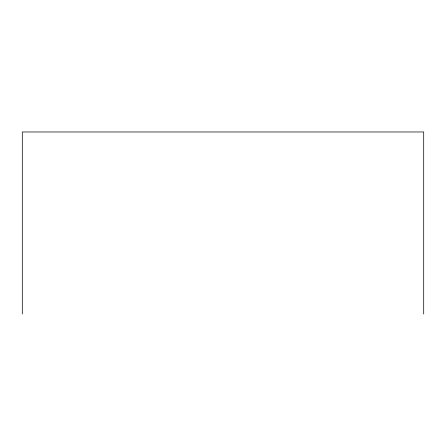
<?xml version="1.0" encoding="UTF-8"?>
<svg xmlns="http://www.w3.org/2000/svg" width="446" height="446" viewBox="0 0 446 446"><rect width="100%" height="100%" fill="white"/><g stroke="black" fill="none" stroke-linecap="round" stroke-linejoin="round"><path stroke-width="0.67" d="M423.7 314.029L423.7 131.971L22.3 131.971L22.3 314.029"/></g></svg>
